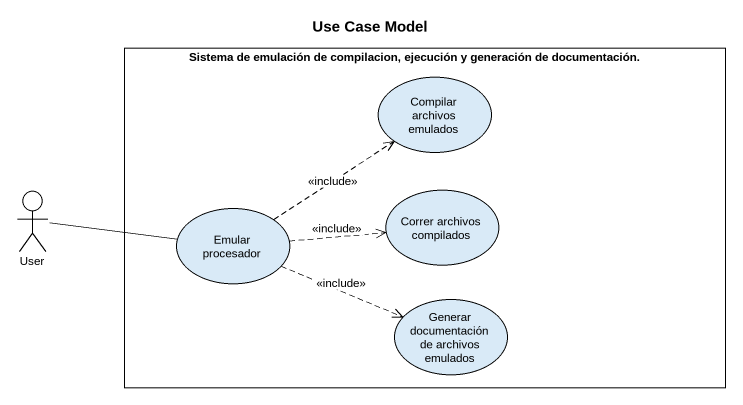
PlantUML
@startuml
title Use Case Model
rectangle "Sistema de emulación de compilacion, ejecución y generación de documentación." as Sistema_de_emulación_de {
  usecase "Compilar archivos emulados" as Compilar_archivos_emulados
  usecase "Emular procesador" as Emular_procesador
  usecase "Correr archivos compilados" as Correr_archivos_compilados
  usecase "Generar documentación de archivos emulados" as Generar_documentación_de
}
actor User
User -right- Emular_procesador
Emular_procesador .up.> Compilar_archivos_emulados : <<include>>
Emular_procesador .right.> Correr_archivos_compilados : <<include>>
Emular_procesador .right.> Generar_documentación_de : <<include>>
@enduml
